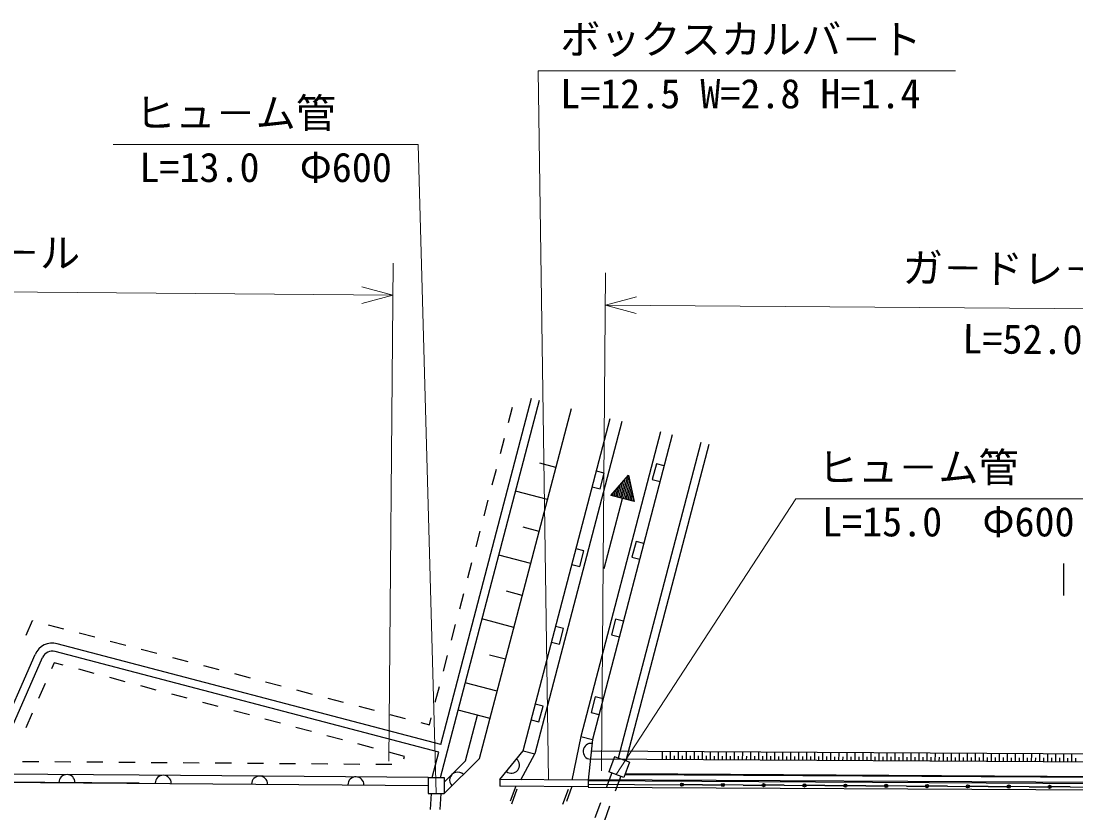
# Model space of a CAD drawing. Units: millimetres, scale not verified. Extents: x 0 to 700000, y -47500 to 447500.
# Drawn here: x 242143 to 307840, y 288524 to 337826 of the extents above; entities that cross this region are included whole.
import ezdxf
from ezdxf.enums import TextEntityAlignment as Align

# ---------------------------------------------------------------- set-up
doc = ezdxf.new("R2010")
doc.units = ezdxf.units.MM
doc.header["$LTSCALE"] = 1000
doc.layers.add('作業ﾚｲﾔ1', color=7, linetype='Continuous', lineweight=25)
doc.styles.add('@ＭＳ ゴシック', font='')
doc.styles.add('ＭＳ ゴシック', font='')
doc.styles.get('@ＭＳ ゴシック').set_extended_font_data('@MS Gothic')
doc.styles.get('ＭＳ ゴシック').set_extended_font_data('MS Gothic')

msp = doc.modelspace()

# ---------------------------------------------------------------- linework, layer by layer
at = {"layer": '作業ﾚｲﾔ1', "lineweight": 13}
for p, q in [((275001, 290575), (274345, 334728)), ((274345, 334728), (300345, 334728)), ((247875, 330138), (266875, 330138)), ((267994, 289731), (266875, 330138)), ((265055, 291754), (265316, 322753)), ((278301, 291149), (278547, 322148)), ((265299, 320753), (263372, 321287)), ((211304, 321208), (265299, 320753)), ((263363, 320252), (265299, 320753)), ((280467, 320651), (278531, 320148)), ((330529, 319737), (278531, 320148)), ((278531, 320148), (280459, 319616)), ((279216, 290913), (290394, 308073)), ((290394, 308073), (309394, 308073))]:
    msp.add_line(p, q, dxfattribs=at)
at = {"layer": '作業ﾚｲﾔ1'}
for p, q in [((268260, 290729), (274423, 314231)), ((268284, 292792), (273940, 314358)), ((270698, 291915), (276414, 313709)), ((272505, 312830), (272759, 313797)), ((273407, 292389), (278832, 313075)), ((279558, 312885), (274133, 292199)), ((281976, 312251), (277001, 293281)), ((282701, 312061), (277726, 293091)), ((271998, 310895), (272251, 311862)), ((284485, 311593), (279330, 291938)), ((284968, 311466), (279801, 291762)), ((275449, 310030), (274454, 310291)), ((281710, 310253), (281457, 309286)), ((282194, 310126), (281710, 310253)), ((271490, 308961), (271744, 309928)), ((278457, 309673), (277973, 309800)), ((278203, 308706), (278457, 309673)), ((278870, 308291), (279976, 309552)), ((279902, 309468), (279547, 308114)), ((279999, 309442), (279644, 308088)), ((279976, 309552), (280321, 307911)), ((277720, 308833), (278203, 308706)), ((279312, 308795), (279160, 308215)), ((279460, 308963), (279257, 308190)), ((279607, 309132), (279353, 308164)), ((279755, 309300), (279450, 308139)), ((280045, 309224), (279740, 308063)), ((280091, 309005), (279837, 308037)), ((280137, 308786), (279934, 308012)), ((281457, 309286), (281940, 309159)), ((274927, 308040), (272936, 308562)), ((280321, 307911), (278870, 308291)), ((279017, 308459), (278966, 308266)), ((279165, 308627), (279063, 308240)), ((280183, 308567), (280031, 307987)), ((280229, 308348), (280127, 307961)), ((280275, 308129), (280224, 307936)), ((270983, 307026), (271237, 307993)), ((278454, 303748), (279595, 308101)), ((274405, 306049), (273410, 306310)), ((270476, 305091), (270729, 306059)), ((277189, 304837), (276705, 304964)), ((276935, 303869), (277189, 304837)), ((280442, 305416), (280188, 304449)), ((280926, 305290), (280442, 305416)), ((273883, 304058), (271892, 304580)), ((280188, 304449), (280672, 304322)), ((269968, 303157), (270222, 304124)), ((276451, 303996), (276935, 303869)), ((307077, 304059), (307077, 302059)), ((273361, 302068), (272366, 302329)), ((269461, 301222), (269715, 302190)), ((242450, 299592), (242847, 300496)), ((242847, 300496), (242859, 300493)), ((243827, 300239), (244794, 299986)), ((268954, 299288), (269207, 300255)), ((272839, 300077), (270848, 300599)), ((279174, 300580), (278920, 299613)), ((279657, 300453), (279174, 300580)), ((245761, 299732), (246729, 299478)), ((275920, 300000), (275437, 300127)), ((275666, 299033), (275920, 300000)), ((278920, 299613), (279404, 299486)), ((268284, 292792), (244387, 299058)), ((247696, 299225), (248663, 298971)), ((275183, 299160), (275666, 299033)), ((239969, 291453), (243018, 298397)), ((268157, 292308), (244260, 298575)), ((249630, 298717), (250598, 298464)), ((268446, 297353), (268700, 298320)), ((272317, 298087), (271322, 298348)), ((240415, 291225), (243476, 298196)), ((244208, 297874), (244038, 297487)), ((244766, 297725), (244208, 297874)), ((251565, 298210), (252532, 297956)), ((253500, 297703), (254467, 297449)), ((246698, 297208), (245732, 297466)), ((248630, 296691), (247664, 296950)), ((255434, 297195), (256401, 296942)), ((243636, 296572), (243234, 295656)), ((250563, 296175), (249597, 296433)), ((257369, 296688), (258336, 296434)), ((267939, 295419), (268193, 296386)), ((271795, 296096), (269804, 296618)), ((252495, 295658), (251529, 295916)), ((259303, 296181), (260271, 295927)), ((261238, 295673), (262205, 295420)), ((277905, 295743), (277652, 294776)), ((278389, 295617), (277905, 295743)), ((254427, 295141), (253461, 295400)), ((263172, 295166), (264140, 294912)), ((274652, 295164), (274168, 295291)), ((274398, 294197), (274652, 295164)), ((242832, 294740), (242430, 293825)), ((256359, 294625), (255393, 294883)), ((258291, 294108), (257325, 294366)), ((265107, 294659), (266074, 294405)), ((267570, 294013), (267685, 294451)), ((271352, 294407), (269361, 294929)), ((269830, 291757), (270578, 294610)), ((273914, 294323), (274398, 294197)), ((277652, 294776), (278135, 294649)), ((260223, 293591), (259257, 293850)), ((267042, 294151), (267570, 294013)), ((262155, 293075), (261189, 293333)), ((277001, 293281), (276451, 290564)), ((277001, 293281), (277726, 293091)), ((277726, 293091), (277457, 290556)), ((264087, 292558), (263121, 292816)), ((271962, 290599), (273407, 292389)), ((273407, 292389), (274133, 292199)), ((326585, 292082), (277649, 292361)), ((242238, 291735), (243238, 291727)), ((244238, 291719), (245238, 291711)), ((246238, 291703), (247238, 291695)), ((266020, 292041), (265053, 292300)), ((265978, 291884), (266020, 292041)), ((267744, 290733), (268157, 292308)), ((268494, 289727), (270698, 291915)), ((268500, 290437), (269830, 291757)), ((273259, 290589), (274133, 292199)), ((329868, 291564), (277596, 291861)), ((279097, 292025), (278748, 291088)), ((280034, 291675), (279097, 292025)), ((282083, 291836), (282086, 292336)), ((282333, 291834), (282335, 292084)), ((282583, 291833), (282586, 292333)), ((282833, 291831), (282835, 292081)), ((283083, 291830), (283086, 292330)), ((283333, 291829), (283335, 292079)), ((283583, 291827), (283586, 292327)), ((283833, 291826), (283835, 292076)), ((284083, 291824), (284086, 292324)), ((284333, 291823), (284335, 292073)), ((284583, 291821), (284586, 292321)), ((284833, 291820), (284835, 292070)), ((285083, 291819), (285086, 292319)), ((285333, 291817), (285335, 292067)), ((285583, 291816), (285586, 292316)), ((285833, 291814), (285835, 292064)), ((286083, 291813), (286086, 292313)), ((286333, 291811), (286335, 292061)), ((286583, 291810), (286586, 292310)), ((286833, 291809), (286835, 292059)), ((287083, 291807), (287086, 292307)), ((287333, 291806), (287335, 292056)), ((287583, 291804), (287586, 292304)), ((287833, 291803), (287835, 292053)), ((288083, 291802), (288086, 292302)), ((288333, 291800), (288335, 292050)), ((288583, 291799), (288586, 292299)), ((288833, 291797), (288835, 292047)), ((289083, 291796), (289086, 292296)), ((289333, 291794), (289335, 292044)), ((289583, 291793), (289586, 292293)), ((289833, 291792), (289834, 292042)), ((290083, 291790), (290086, 292290)), ((290333, 291789), (290334, 292039)), ((290583, 291787), (290586, 292287)), ((290833, 291786), (290834, 292036)), ((291083, 291784), (291086, 292284)), ((291333, 291783), (291334, 292033)), ((291583, 291782), (291586, 292282)), ((291833, 291780), (291834, 292030)), ((292083, 291779), (292086, 292279)), ((292333, 291777), (292334, 292027)), ((292583, 291776), (292586, 292276)), ((292833, 291774), (292834, 292024)), ((293083, 291773), (293086, 292273)), ((293333, 291772), (293334, 292022)), ((293583, 291770), (293586, 292270)), ((293833, 291769), (293834, 292019)), ((294083, 291767), (294086, 292267)), ((294333, 291766), (294334, 292016)), ((294583, 291764), (294586, 292264)), ((294833, 291763), (294834, 292013)), ((295083, 291762), (295086, 292262)), ((295333, 291760), (295334, 292010)), ((295583, 291759), (295586, 292259)), ((295833, 291757), (295834, 292007)), ((296083, 291756), (296086, 292256)), ((296333, 291755), (296334, 292005)), ((296583, 291753), (296586, 292253)), ((296833, 291752), (296834, 292002)), ((297083, 291750), (297086, 292250)), ((297333, 291749), (297334, 291999)), ((297583, 291747), (297586, 292247)), ((297833, 291746), (297834, 291996)), ((298083, 291745), (298086, 292245)), ((298333, 291743), (298334, 291993)), ((298583, 291742), (298586, 292242)), ((298833, 291740), (298834, 291990)), ((299083, 291739), (299086, 292239)), ((299333, 291737), (299334, 291987)), ((299583, 291736), (299586, 292236)), ((299833, 291735), (299834, 291985)), ((300083, 291733), (300086, 292233)), ((300333, 291732), (300334, 291982)), ((300583, 291730), (300586, 292230)), ((300833, 291729), (300834, 291979)), ((301083, 291727), (301086, 292227)), ((301333, 291726), (301334, 291976)), ((301583, 291725), (301586, 292225)), ((301833, 291723), (301834, 291973)), ((302083, 291722), (302086, 292222)), ((302333, 291720), (302334, 291970)), ((302583, 291719), (302586, 292219)), ((302833, 291717), (302834, 291967)), ((303083, 291716), (303086, 292216)), ((303333, 291715), (303334, 291965)), ((303583, 291713), (303586, 292213)), ((303833, 291712), (303834, 291962)), ((304083, 291710), (304086, 292210)), ((304333, 291709), (304334, 291959)), ((304583, 291708), (304586, 292208)), ((304833, 291706), (304834, 291956)), ((305083, 291705), (305086, 292205)), ((305333, 291703), (305334, 291953)), ((305583, 291702), (305586, 292202)), ((305833, 291700), (305834, 291950)), ((306083, 291699), (306086, 292199)), ((306333, 291698), (306334, 291948)), ((306583, 291696), (306586, 292196)), ((306833, 291695), (306834, 291945)), ((307083, 291693), (307086, 292193)), ((307333, 291692), (307334, 291942)), ((307583, 291690), (307586, 292190)), ((307833, 291689), (307834, 291939)), ((248238, 291687), (249238, 291679)), ((250238, 291671), (251238, 291663)), ((252238, 291655), (253238, 291648)), ((254238, 291640), (255238, 291632)), ((256238, 291624), (257238, 291616)), ((258238, 291608), (259238, 291600)), ((260238, 291592), (261238, 291584)), ((262238, 291576), (263238, 291568)), ((264238, 291561), (265238, 291553)), ((279685, 290738), (278748, 291088)), ((280034, 291675), (279685, 290738)), ((218499, 290622), (267498, 290235)), ((249498, 290377), (218499, 290622)), ((249502, 290877), (240965, 290945)), ((267502, 290735), (249502, 290877)), ((267502, 290735), (267494, 289735)), ((267502, 290735), (268502, 290727)), ((268502, 290727), (268494, 289727)), ((271962, 290599), (271959, 290199)), ((277457, 290556), (271962, 290599)), ((277457, 290556), (277453, 290156)), ((330373, 290211), (277456, 290512)), ((330374, 290291), (277460, 290592)), ((278935, 291018), (278586, 290081)), ((279497, 290808), (279148, 289871)), ((330376, 290611), (279745, 290899)), ((326189, 290684), (279763, 290949)), ((267494, 289735), (268494, 289727)), ((267693, 289733), (267617, 288736)), ((268295, 289728), (268218, 288731)), ((277453, 290156), (271959, 290199)), ((272959, 290192), (272610, 289255)), ((272700, 289090), (273049, 290027)), ((275892, 289065), (276242, 290002)), ((276454, 290164), (276104, 289227)), ((330371, 289811), (277453, 290112)), ((277455, 290312), (283227, 290279)), ((284576, 290271), (283380, 290278)), ((284576, 290271), (285771, 290265)), ((287120, 290257), (285924, 290264)), ((287120, 290257), (288316, 290250)), ((289664, 290242), (288468, 290249)), ((289664, 290242), (290860, 290236)), ((292208, 290228), (291012, 290235)), ((292208, 290228), (293404, 290221)), ((294753, 290213), (293557, 290220)), ((294753, 290213), (295948, 290207)), ((297297, 290199), (296101, 290206)), ((297297, 290199), (298493, 290192)), ((299841, 290185), (298645, 290191)), ((299841, 290185), (301037, 290178)), ((302385, 290170), (301190, 290177)), ((302385, 290170), (303581, 290163)), ((304930, 290156), (303734, 290162)), ((304930, 290156), (306125, 290149)), ((307474, 290141), (306278, 290148)), ((307474, 290141), (308670, 290134)), ((278236, 289144), (277887, 288207)), ((278798, 288934), (278449, 287997))]:
    msp.add_line(p, q, dxfattribs=at)
for centre, radius in [((283303, 290279), 100), ((283303, 290279), 50), ((285848, 290264), 100), ((285848, 290264), 50), ((288392, 290250), 100), ((288392, 290250), 50), ((290936, 290235), 100), ((290936, 290235), 50), ((293480, 290221), 100), ((293480, 290221), 50), ((296025, 290206), 100), ((296025, 290206), 50), ((298569, 290192), 100), ((298569, 290192), 50), ((301113, 290177), 100), ((301113, 290177), 50), ((303657, 290163), 100), ((303657, 290163), 50), ((306202, 290148), 100), ((306202, 290148), 50)]:
    msp.add_circle(centre, radius, dxfattribs=at)
for centre, radius, start, end in [((244090, 297926), 1171, 75.30521, 156.29495), ((244090, 297926), 671, 75.30521, 156.29495), ((277648, 292358), 500, 83.9236, 263.9236), ((272685, 291494), 500, 231.08056, 51.08056), ((269333, 290560), 500, 44.78495, 224.78495), ((244999, 290413), 500, 359.5468, 179.5468), ((250998, 290365), 500, 359.5468, 179.5468), ((256998, 290318), 500, 359.5468, 179.5468), ((262998, 290270), 500, 359.5468, 179.5468)]:
    msp.add_arc(centre, radius, start, end, dxfattribs=at)

# ---------------------------------------------------------------- texts
at = {"layer": '作業ﾚｲﾔ1', "style": 'ＭＳ ゴシック'}
for s, p in [('ボックスカルバ－ト', (275720, 335228)), ('ヒュ－ム管', (249250, 330638)), ('ヒュ－ム管', (291769, 308573))]:
    msp.add_text(s, height=1833, dxfattribs=at).set_placement(p, align=Align.BOTTOM_LEFT)
msp.add_text('L=12.5 W=2.8 H=1.4', height=1833, dxfattribs=at).set_placement((275720, 334228), align=Align.TOP_LEFT)
for s, p in [('L=13.0\u3000Φ600', (257375, 329638)), ('L=15.0\u3000Φ600', (299894, 307573))]:
    msp.add_text(s, height=1833, dxfattribs=at).set_placement(p, align=Align.TOP_CENTER)
for rotation, p in [(359.517, (238310, 321980)), (359.547, (304538, 320943))]:
    msp.add_text('ガ－ドレ－ル', height=1833, rotation=rotation, dxfattribs=at).set_placement(p, align=Align.BOTTOM_CENTER)
at = {"layer": '作業ﾚｲﾔ1', "style": '@ＭＳ ゴシック'}
msp.add_text('L=52.0', height=1833, rotation=359.547, dxfattribs=at).set_placement((304522, 318943), align=Align.TOP_CENTER)

doc.saveas('drawing.dxf')
